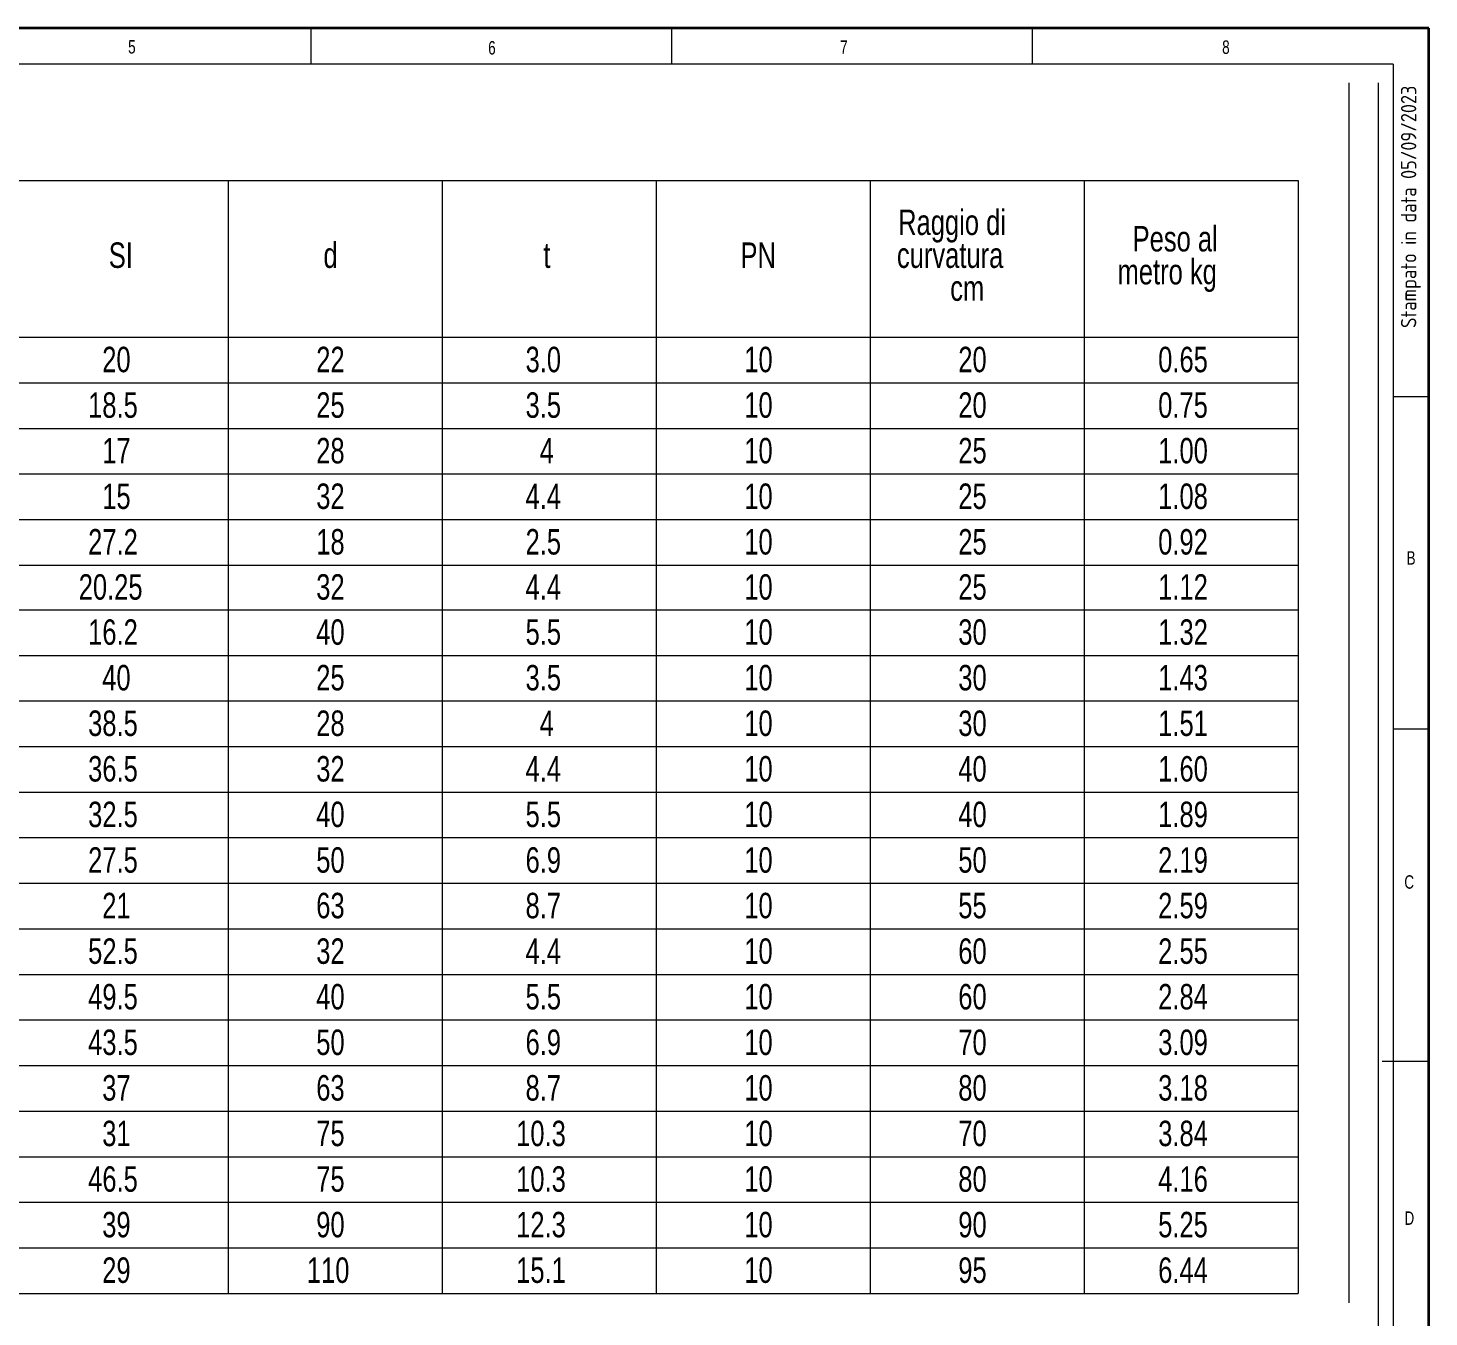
# Model space of a CAD drawing. Header units: millimetres. Extents: x 6 to 413, y 7 to 291.
# Drawn here: x 220.4 to 413.1, y 113.9 to 291.1 of the extents above; entities that cross this region are included whole.
import ezdxf

# ---------------------------------------------------------------- set-up
doc = ezdxf.new("R2010")
doc.units = ezdxf.units.MM
doc.styles.add('SLDTEXTSTYLE0', font='ISOCP3', dxfattribs={"width": 0.96})
doc.styles.add('SLDTEXTSTYLE2', font='TXT', dxfattribs={"width": 0.75})

# ---------------------------------------------------------------- blocks, each defined once
blk = doc.blocks.new('SW_TABLEANNOTATION_0')
at = {"color": 0, "linetype": 'Continuous', "lineweight": 18}
for p, q in [((88.5418761725, 0), (117.9732132639, 0)), ((117.9732132639, 0), (117.9732132639, -21.5532195459)), ((117.9732132639, 0), (147.4045503553, 0)), ((147.4045503553, 0), (147.4045503553, -21.5532195459)), ((147.4045503553, 0), (176.8358874467, 0)), ((176.8358874467, 0), (176.8358874467, -21.5532195459)), ((176.8358874467, 0), (206.2672245381, 0)), ((206.2672245381, 0), (206.2672245381, -21.5532195459)), ((206.2672245381, 0), (235.6985616296, 0)), ((235.6985616296, 0), (235.6985616296, -21.5532195459)), ((235.6985616296, 0), (265.129898721, 0)), ((265.129898721, 0), (265.129898721, -21.5532195459)), ((88.5418761725, -21.5532195459), (117.9732132639, -21.5532195459)), ((117.9732132639, -21.5532195459), (117.9732132639, -27.8198870072)), ((117.9732132639, -21.5532195459), (147.4045503553, -21.5532195459)), ((147.4045503553, -21.5532195459), (147.4045503553, -27.8198870072)), ((147.4045503553, -21.5532195459), (176.8358874467, -21.5532195459)), ((176.8358874467, -21.5532195459), (176.8358874467, -27.8198870072)), ((176.8358874467, -21.5532195459), (206.2672245381, -21.5532195459)), ((206.2672245381, -21.5532195459), (206.2672245381, -27.8198870072)), ((206.2672245381, -21.5532195459), (235.6985616296, -21.5532195459)), ((235.6985616296, -21.5532195459), (235.6985616296, -27.8198870072)), ((235.6985616296, -21.5532195459), (265.129898721, -21.5532195459)), ((265.129898721, -21.5532195459), (265.129898721, -27.8198870072)), ((88.5418761725, -27.8198870072), (117.9732132639, -27.8198870072)), ((117.9732132639, -27.8198870072), (117.9732132639, -34.0865544684)), ((117.9732132639, -27.8198870072), (147.4045503553, -27.8198870072)), ((147.4045503553, -27.8198870072), (147.4045503553, -34.0865544684)), ((147.4045503553, -27.8198870072), (176.8358874467, -27.8198870072)), ((176.8358874467, -27.8198870072), (176.8358874467, -34.0865544684)), ((176.8358874467, -27.8198870072), (206.2672245381, -27.8198870072)), ((206.2672245381, -27.8198870072), (206.2672245381, -34.0865544684)), ((206.2672245381, -27.8198870072), (235.6985616296, -27.8198870072)), ((235.6985616296, -27.8198870072), (235.6985616296, -34.0865544684)), ((235.6985616296, -27.8198870072), (265.129898721, -27.8198870072)), ((265.129898721, -27.8198870072), (265.129898721, -34.0865544684)), ((88.5418761725, -34.0865544684), (117.9732132639, -34.0865544684)), ((117.9732132639, -34.0865544684), (117.9732132639, -40.3532219296)), ((117.9732132639, -34.0865544684), (147.4045503553, -34.0865544684)), ((147.4045503553, -34.0865544684), (147.4045503553, -40.3532219296)), ((147.4045503553, -34.0865544684), (176.8358874467, -34.0865544684)), ((176.8358874467, -34.0865544684), (176.8358874467, -40.3532219296)), ((176.8358874467, -34.0865544684), (206.2672245381, -34.0865544684)), ((206.2672245381, -34.0865544684), (206.2672245381, -40.3532219296)), ((206.2672245381, -34.0865544684), (235.6985616296, -34.0865544684)), ((235.6985616296, -34.0865544684), (235.6985616296, -40.3532219296)), ((235.6985616296, -34.0865544684), (265.129898721, -34.0865544684)), ((265.129898721, -34.0865544684), (265.129898721, -40.3532219296)), ((88.5418761725, -40.3532219296), (117.9732132639, -40.3532219296)), ((117.9732132639, -40.3532219296), (117.9732132639, -46.6198893909)), ((117.9732132639, -40.3532219296), (147.4045503553, -40.3532219296)), ((147.4045503553, -40.3532219296), (147.4045503553, -46.6198893909)), ((147.4045503553, -40.3532219296), (176.8358874467, -40.3532219296)), ((176.8358874467, -40.3532219296), (176.8358874467, -46.6198893909)), ((176.8358874467, -40.3532219296), (206.2672245381, -40.3532219296)), ((206.2672245381, -40.3532219296), (206.2672245381, -46.6198893909)), ((206.2672245381, -40.3532219296), (235.6985616296, -40.3532219296)), ((235.6985616296, -40.3532219296), (235.6985616296, -46.6198893909)), ((235.6985616296, -40.3532219296), (265.129898721, -40.3532219296)), ((265.129898721, -40.3532219296), (265.129898721, -46.6198893909)), ((88.5418761725, -46.6198893909), (117.9732132639, -46.6198893909)), ((117.9732132639, -46.6198893909), (117.9732132639, -52.8865568521)), ((117.9732132639, -46.6198893909), (147.4045503553, -46.6198893909)), ((147.4045503553, -46.6198893909), (147.4045503553, -52.8865568521)), ((147.4045503553, -46.6198893909), (176.8358874467, -46.6198893909)), ((176.8358874467, -46.6198893909), (176.8358874467, -52.8865568521)), ((176.8358874467, -46.6198893909), (206.2672245381, -46.6198893909)), ((206.2672245381, -46.6198893909), (206.2672245381, -52.8865568521)), ((206.2672245381, -46.6198893909), (235.6985616296, -46.6198893909)), ((235.6985616296, -46.6198893909), (235.6985616296, -52.8865568521)), ((235.6985616296, -46.6198893909), (265.129898721, -46.6198893909)), ((265.129898721, -46.6198893909), (265.129898721, -52.8865568521)), ((88.5418761725, -52.8865568521), (117.9732132639, -52.8865568521)), ((117.9732132639, -52.8865568521), (117.9732132639, -59.0314333128)), ((117.9732132639, -52.8865568521), (147.4045503553, -52.8865568521)), ((147.4045503553, -52.8865568521), (147.4045503553, -59.0314333128)), ((147.4045503553, -52.8865568521), (176.8358874467, -52.8865568521)), ((176.8358874467, -52.8865568521), (176.8358874467, -59.0314333128)), ((176.8358874467, -52.8865568521), (206.2672245381, -52.8865568521)), ((206.2672245381, -52.8865568521), (206.2672245381, -59.0314333128)), ((206.2672245381, -52.8865568521), (235.6985616296, -52.8865568521)), ((235.6985616296, -52.8865568521), (235.6985616296, -59.0314333128)), ((235.6985616296, -52.8865568521), (265.129898721, -52.8865568521)), ((265.129898721, -52.8865568521), (265.129898721, -59.0314333128)), ((88.5418761725, -59.0314333128), (117.9732132639, -59.0314333128)), ((117.9732132639, -59.0314333128), (117.9732132639, -65.298100774)), ((117.9732132639, -59.0314333128), (147.4045503553, -59.0314333128)), ((147.4045503553, -59.0314333128), (147.4045503553, -65.298100774)), ((147.4045503553, -59.0314333128), (176.8358874467, -59.0314333128)), ((176.8358874467, -59.0314333128), (176.8358874467, -65.298100774)), ((176.8358874467, -59.0314333128), (206.2672245381, -59.0314333128)), ((206.2672245381, -59.0314333128), (206.2672245381, -65.298100774)), ((206.2672245381, -59.0314333128), (235.6985616296, -59.0314333128)), ((235.6985616296, -59.0314333128), (235.6985616296, -65.298100774)), ((235.6985616296, -59.0314333128), (265.129898721, -59.0314333128)), ((265.129898721, -59.0314333128), (265.129898721, -65.298100774)), ((88.5418761725, -65.298100774), (117.9732132639, -65.298100774)), ((117.9732132639, -65.298100774), (117.9732132639, -71.5647682352)), ((117.9732132639, -65.298100774), (147.4045503553, -65.298100774)), ((147.4045503553, -65.298100774), (147.4045503553, -71.5647682352)), ((147.4045503553, -65.298100774), (176.8358874467, -65.298100774)), ((176.8358874467, -65.298100774), (176.8358874467, -71.5647682352)), ((176.8358874467, -65.298100774), (206.2672245381, -65.298100774)), ((206.2672245381, -65.298100774), (206.2672245381, -71.5647682352)), ((206.2672245381, -65.298100774), (235.6985616296, -65.298100774)), ((235.6985616296, -65.298100774), (235.6985616296, -71.5647682352)), ((235.6985616296, -65.298100774), (265.129898721, -65.298100774)), ((265.129898721, -65.298100774), (265.129898721, -71.5647682352)), ((88.5418761725, -71.5647682352), (117.9732132639, -71.5647682352)), ((117.9732132639, -71.5647682352), (117.9732132639, -77.8314356965)), ((117.9732132639, -71.5647682352), (147.4045503553, -71.5647682352)), ((147.4045503553, -71.5647682352), (147.4045503553, -77.8314356965)), ((147.4045503553, -71.5647682352), (176.8358874467, -71.5647682352)), ((176.8358874467, -71.5647682352), (176.8358874467, -77.8314356965)), ((176.8358874467, -71.5647682352), (206.2672245381, -71.5647682352)), ((206.2672245381, -71.5647682352), (206.2672245381, -77.8314356965)), ((206.2672245381, -71.5647682352), (235.6985616296, -71.5647682352)), ((235.6985616296, -71.5647682352), (235.6985616296, -77.8314356965)), ((235.6985616296, -71.5647682352), (265.129898721, -71.5647682352)), ((265.129898721, -71.5647682352), (265.129898721, -77.8314356965)), ((88.5418761725, -77.8314356965), (117.9732132639, -77.8314356965)), ((117.9732132639, -77.8314356965), (117.9732132639, -84.0981031577)), ((117.9732132639, -77.8314356965), (147.4045503553, -77.8314356965)), ((147.4045503553, -77.8314356965), (147.4045503553, -84.0981031577)), ((147.4045503553, -77.8314356965), (176.8358874467, -77.8314356965)), ((176.8358874467, -77.8314356965), (176.8358874467, -84.0981031577)), ((176.8358874467, -77.8314356965), (206.2672245381, -77.8314356965)), ((206.2672245381, -77.8314356965), (206.2672245381, -84.0981031577)), ((206.2672245381, -77.8314356965), (235.6985616296, -77.8314356965)), ((235.6985616296, -77.8314356965), (235.6985616296, -84.0981031577)), ((235.6985616296, -77.8314356965), (265.129898721, -77.8314356965)), ((265.129898721, -77.8314356965), (265.129898721, -84.0981031577)), ((88.5418761725, -84.0981031577), (117.9732132639, -84.0981031577)), ((117.9732132639, -84.0981031577), (117.9732132639, -90.3647706189)), ((117.9732132639, -84.0981031577), (147.4045503553, -84.0981031577)), ((147.4045503553, -84.0981031577), (147.4045503553, -90.3647706189)), ((147.4045503553, -84.0981031577), (176.8358874467, -84.0981031577)), ((176.8358874467, -84.0981031577), (176.8358874467, -90.3647706189)), ((176.8358874467, -84.0981031577), (206.2672245381, -84.0981031577)), ((206.2672245381, -84.0981031577), (206.2672245381, -90.3647706189)), ((206.2672245381, -84.0981031577), (235.6985616296, -84.0981031577)), ((235.6985616296, -84.0981031577), (235.6985616296, -90.3647706189)), ((235.6985616296, -84.0981031577), (265.129898721, -84.0981031577)), ((265.129898721, -84.0981031577), (265.129898721, -90.3647706189)), ((88.5418761725, -90.3647706189), (117.9732132639, -90.3647706189)), ((117.9732132639, -90.3647706189), (117.9732132639, -96.6314380801)), ((117.9732132639, -90.3647706189), (147.4045503553, -90.3647706189)), ((147.4045503553, -90.3647706189), (147.4045503553, -96.6314380801)), ((147.4045503553, -90.3647706189), (176.8358874467, -90.3647706189)), ((176.8358874467, -90.3647706189), (176.8358874467, -96.6314380801)), ((176.8358874467, -90.3647706189), (206.2672245381, -90.3647706189)), ((206.2672245381, -90.3647706189), (206.2672245381, -96.6314380801)), ((206.2672245381, -90.3647706189), (235.6985616296, -90.3647706189)), ((235.6985616296, -90.3647706189), (235.6985616296, -96.6314380801)), ((235.6985616296, -90.3647706189), (265.129898721, -90.3647706189)), ((265.129898721, -90.3647706189), (265.129898721, -96.6314380801)), ((88.5418761725, -96.6314380801), (117.9732132639, -96.6314380801)), ((117.9732132639, -96.6314380801), (117.9732132639, -102.8981055414)), ((117.9732132639, -96.6314380801), (147.4045503553, -96.6314380801)), ((147.4045503553, -96.6314380801), (147.4045503553, -102.8981055414)), ((147.4045503553, -96.6314380801), (176.8358874467, -96.6314380801)), ((176.8358874467, -96.6314380801), (176.8358874467, -102.8981055414)), ((176.8358874467, -96.6314380801), (206.2672245381, -96.6314380801)), ((206.2672245381, -96.6314380801), (206.2672245381, -102.8981055414)), ((206.2672245381, -96.6314380801), (235.6985616296, -96.6314380801)), ((235.6985616296, -96.6314380801), (235.6985616296, -102.8981055414)), ((235.6985616296, -96.6314380801), (265.129898721, -96.6314380801)), ((265.129898721, -96.6314380801), (265.129898721, -102.8981055414)), ((88.5418761725, -102.8981055414), (117.9732132639, -102.8981055414)), ((117.9732132639, -102.8981055414), (117.9732132639, -109.1647730026)), ((117.9732132639, -102.8981055414), (147.4045503553, -102.8981055414)), ((147.4045503553, -102.8981055414), (147.4045503553, -109.1647730026)), ((147.4045503553, -102.8981055414), (176.8358874467, -102.8981055414)), ((176.8358874467, -102.8981055414), (176.8358874467, -109.1647730026)), ((176.8358874467, -102.8981055414), (206.2672245381, -102.8981055414)), ((206.2672245381, -102.8981055414), (206.2672245381, -109.1647730026)), ((206.2672245381, -102.8981055414), (235.6985616296, -102.8981055414)), ((235.6985616296, -102.8981055414), (235.6985616296, -109.1647730026)), ((235.6985616296, -102.8981055414), (265.129898721, -102.8981055414)), ((265.129898721, -102.8981055414), (265.129898721, -109.1647730026)), ((88.5418761725, -109.1647730026), (117.9732132639, -109.1647730026)), ((117.9732132639, -109.1647730026), (117.9732132639, -115.4314404638)), ((117.9732132639, -109.1647730026), (147.4045503553, -109.1647730026)), ((147.4045503553, -109.1647730026), (147.4045503553, -115.4314404638)), ((147.4045503553, -109.1647730026), (176.8358874467, -109.1647730026)), ((176.8358874467, -109.1647730026), (176.8358874467, -115.4314404638)), ((176.8358874467, -109.1647730026), (206.2672245381, -109.1647730026)), ((206.2672245381, -109.1647730026), (206.2672245381, -115.4314404638)), ((206.2672245381, -109.1647730026), (235.6985616296, -109.1647730026)), ((235.6985616296, -109.1647730026), (235.6985616296, -115.4314404638)), ((235.6985616296, -109.1647730026), (265.129898721, -109.1647730026)), ((265.129898721, -109.1647730026), (265.129898721, -115.4314404638)), ((88.5418761725, -115.4314404638), (117.9732132639, -115.4314404638)), ((117.9732132639, -115.4314404638), (117.9732132639, -121.6981079251)), ((117.9732132639, -115.4314404638), (147.4045503553, -115.4314404638)), ((147.4045503553, -115.4314404638), (147.4045503553, -121.6981079251)), ((147.4045503553, -115.4314404638), (176.8358874467, -115.4314404638)), ((176.8358874467, -115.4314404638), (176.8358874467, -121.6981079251)), ((176.8358874467, -115.4314404638), (206.2672245381, -115.4314404638)), ((206.2672245381, -115.4314404638), (206.2672245381, -121.6981079251)), ((206.2672245381, -115.4314404638), (235.6985616296, -115.4314404638)), ((235.6985616296, -115.4314404638), (235.6985616296, -121.6981079251)), ((235.6985616296, -115.4314404638), (265.129898721, -115.4314404638)), ((265.129898721, -115.4314404638), (265.129898721, -121.6981079251)), ((88.5418761725, -121.6981079251), (117.9732132639, -121.6981079251)), ((117.9732132639, -121.6981079251), (117.9732132639, -127.9647753863)), ((117.9732132639, -121.6981079251), (147.4045503553, -121.6981079251)), ((147.4045503553, -121.6981079251), (147.4045503553, -127.9647753863)), ((147.4045503553, -121.6981079251), (176.8358874467, -121.6981079251)), ((176.8358874467, -121.6981079251), (176.8358874467, -127.9647753863)), ((176.8358874467, -121.6981079251), (206.2672245381, -121.6981079251)), ((206.2672245381, -121.6981079251), (206.2672245381, -127.9647753863)), ((206.2672245381, -121.6981079251), (235.6985616296, -121.6981079251)), ((235.6985616296, -121.6981079251), (235.6985616296, -127.9647753863)), ((235.6985616296, -121.6981079251), (265.129898721, -121.6981079251)), ((265.129898721, -121.6981079251), (265.129898721, -127.9647753863)), ((88.5418761725, -127.9647753863), (117.9732132639, -127.9647753863)), ((117.9732132639, -127.9647753863), (117.9732132639, -134.2314428475)), ((117.9732132639, -127.9647753863), (147.4045503553, -127.9647753863)), ((147.4045503553, -127.9647753863), (147.4045503553, -134.2314428475)), ((147.4045503553, -127.9647753863), (176.8358874467, -127.9647753863)), ((176.8358874467, -127.9647753863), (176.8358874467, -134.2314428475)), ((176.8358874467, -127.9647753863), (206.2672245381, -127.9647753863)), ((206.2672245381, -127.9647753863), (206.2672245381, -134.2314428475)), ((206.2672245381, -127.9647753863), (235.6985616296, -127.9647753863)), ((235.6985616296, -127.9647753863), (235.6985616296, -134.2314428475)), ((235.6985616296, -127.9647753863), (265.129898721, -127.9647753863)), ((265.129898721, -127.9647753863), (265.129898721, -134.2314428475)), ((88.5418761725, -134.2314428475), (117.9732132639, -134.2314428475)), ((117.9732132639, -134.2314428475), (117.9732132639, -140.4981103088)), ((117.9732132639, -134.2314428475), (147.4045503553, -134.2314428475)), ((147.4045503553, -134.2314428475), (147.4045503553, -140.4981103088)), ((147.4045503553, -134.2314428475), (176.8358874467, -134.2314428475)), ((176.8358874467, -134.2314428475), (176.8358874467, -140.4981103088)), ((176.8358874467, -134.2314428475), (206.2672245381, -134.2314428475)), ((206.2672245381, -134.2314428475), (206.2672245381, -140.4981103088)), ((206.2672245381, -134.2314428475), (235.6985616296, -134.2314428475)), ((235.6985616296, -134.2314428475), (235.6985616296, -140.4981103088)), ((235.6985616296, -134.2314428475), (265.129898721, -134.2314428475)), ((265.129898721, -134.2314428475), (265.129898721, -140.4981103088)), ((88.5418761725, -140.4981103088), (117.9732132639, -140.4981103088)), ((117.9732132639, -140.4981103088), (117.9732132639, -146.76477777)), ((117.9732132639, -140.4981103088), (147.4045503553, -140.4981103088)), ((147.4045503553, -140.4981103088), (147.4045503553, -146.76477777)), ((147.4045503553, -140.4981103088), (176.8358874467, -140.4981103088)), ((176.8358874467, -140.4981103088), (176.8358874467, -146.76477777)), ((176.8358874467, -140.4981103088), (206.2672245381, -140.4981103088)), ((206.2672245381, -140.4981103088), (206.2672245381, -146.76477777)), ((206.2672245381, -140.4981103088), (235.6985616296, -140.4981103088)), ((235.6985616296, -140.4981103088), (235.6985616296, -146.76477777)), ((235.6985616296, -140.4981103088), (265.129898721, -140.4981103088)), ((265.129898721, -140.4981103088), (265.129898721, -146.76477777)), ((88.5418761725, -146.76477777), (117.9732132639, -146.76477777)), ((117.9732132639, -146.76477777), (117.9732132639, -153.0314452312)), ((117.9732132639, -146.76477777), (147.4045503553, -146.76477777)), ((147.4045503553, -146.76477777), (147.4045503553, -153.0314452312)), ((147.4045503553, -146.76477777), (176.8358874467, -146.76477777)), ((176.8358874467, -146.76477777), (176.8358874467, -153.0314452312)), ((176.8358874467, -146.76477777), (206.2672245381, -146.76477777)), ((206.2672245381, -146.76477777), (206.2672245381, -153.0314452312)), ((206.2672245381, -146.76477777), (235.6985616296, -146.76477777)), ((235.6985616296, -146.76477777), (235.6985616296, -153.0314452312)), ((235.6985616296, -146.76477777), (265.129898721, -146.76477777)), ((265.129898721, -146.76477777), (265.129898721, -153.0314452312)), ((88.5418761725, -153.0314452312), (117.9732132639, -153.0314452312)), ((117.9732132639, -153.0314452312), (147.4045503553, -153.0314452312)), ((147.4045503553, -153.0314452312), (176.8358874467, -153.0314452312)), ((176.8358874467, -153.0314452312), (206.2672245381, -153.0314452312)), ((206.2672245381, -153.0314452312), (235.6985616296, -153.0314452312)), ((235.6985616296, -153.0314452312), (265.129898721, -153.0314452312))]:
    blk.add_line(p, q, dxfattribs=at)
at = {"color": 0, "linetype": 'Continuous', "lineweight": 0, "char_height": 3.5, "attachment_point": 1, "style": 'SLDTEXTSTYLE2'}
for s, insert in [('Raggio di', (210.1231708123, -4.0020256514)), ('Peso al', (242.3739519566, -6.2648726838)), ('SI', (101.5683085727, -8.527719949)), ('d', (131.0895762674, -8.527719949)), ('t', (161.3302883227, -8.527719949)), ('PN', (188.4453060304, -8.527719949)), ('curvatura', (209.9578927203, -8.5277201818)), ('metro kg', (240.3006882071, -10.7905672142)), ('cm', (217.2860179028, -13.0534147123)), ('20', (100.6714335247, -22.8708627323)), ('22', (130.1027706161, -22.8708627323)), ('3.0', (158.8875800838, -22.8708627323)), ('10', (188.9654447989, -22.8708627323)), ('20', (218.3967818903, -22.8708627323)), ('0.65', (245.8885356448, -22.8708627323)), ('18.5', (98.7318501878, -29.1375301935)), ('25', (130.1027706161, -29.1375301935)), ('3.5', (158.8875800838, -29.1375301935)), ('10', (188.9654447989, -29.1375301935)), ('20', (218.3967818903, -29.1375301935)), ('0.75', (245.8885356448, -29.1375301935)), ('17', (100.6714335247, -35.4041976547)), ('28', (130.1027706161, -35.4041976547)), ('4', (160.8271633043, -35.4041976547)), ('10', (188.9654447989, -35.4041976547)), ('25', (218.3967818903, -35.4041976547)), ('1.00', (245.8885356448, -35.4041976547)), ('15', (100.6714335247, -41.670865116)), ('32', (130.1027706161, -41.670865116)), ('4.4', (158.8875800838, -41.670865116)), ('10', (188.9654447989, -41.670865116)), ('25', (218.3967818903, -41.670865116)), ('1.08', (245.8885356448, -41.670865116)), ('27.2', (98.7318501878, -47.9375325772)), ('18', (130.1027706161, -47.9375325772)), ('2.5', (158.8875800838, -47.9375325772)), ('10', (188.9654447989, -47.9375325772)), ('25', (218.3967818903, -47.9375325772)), ('0.92', (245.8885356448, -47.9375325772)), ('20.25', (97.4387944746, -54.1433045382)), ('32', (130.1027706161, -54.1433045382)), ('4.4', (158.8875800838, -54.1433045382)), ('10', (188.9654447989, -54.1433045382)), ('25', (218.3967818903, -54.1433045382)), ('1.12', (245.8885356448, -54.1433045382)), ('16.2', (98.7318501878, -60.3490764991)), ('40', (130.1027706161, -60.3490764991)), ('5.5', (158.8875800838, -60.3490764991)), ('10', (188.9654447989, -60.3490764991)), ('30', (218.3967818903, -60.3490764991)), ('1.32', (245.8885356448, -60.3490764991)), ('40', (100.6714335247, -66.6157439603)), ('25', (130.1027706161, -66.6157439603)), ('3.5', (158.8875800838, -66.6157439603)), ('10', (188.9654447989, -66.6157439603)), ('30', (218.3967818903, -66.6157439603)), ('1.43', (245.8885356448, -66.6157439603)), ('38.5', (98.7318501878, -72.8824114216)), ('28', (130.1027706161, -72.8824114216)), ('4', (160.8271633043, -72.8824114216)), ('10', (188.9654447989, -72.8824114216)), ('30', (218.3967818903, -72.8824114216)), ('1.51', (245.8885356448, -72.8824114216)), ('36.5', (98.7318501878, -79.1490788828)), ('32', (130.1027706161, -79.1490788828)), ('4.4', (158.8875800838, -79.1490788828)), ('10', (188.9654447989, -79.1490788828)), ('40', (218.3967818903, -79.1490788828)), ('1.60', (245.8885356448, -79.1490788828)), ('32.5', (98.7318501878, -85.415746344)), ('40', (130.1027706161, -85.415746344)), ('5.5', (158.8875800838, -85.415746344)), ('10', (188.9654447989, -85.415746344)), ('40', (218.3967818903, -85.415746344)), ('1.89', (245.8885356448, -85.415746344)), ('27.5', (98.7318501878, -91.6824138053)), ('50', (130.1027706161, -91.6824138053)), ('6.9', (158.8875800838, -91.6824138053)), ('10', (188.9654447989, -91.6824138053)), ('50', (218.3967818903, -91.6824138053)), ('2.19', (245.8885356448, -91.6824138053)), ('21', (100.6714335247, -97.9490812665)), ('63', (130.1027706161, -97.9490812665)), ('8.7', (158.8875800838, -97.9490812665)), ('10', (188.9654447989, -97.9490812665)), ('55', (218.3967818903, -97.9490812665)), ('2.59', (245.8885356448, -97.9490812665)), ('52.5', (98.7318501878, -104.2157487277)), ('32', (130.1027706161, -104.2157487277)), ('4.4', (158.8875800838, -104.2157487277)), ('10', (188.9654447989, -104.2157487277)), ('60', (218.3967818903, -104.2157487277)), ('2.55', (245.8885356448, -104.2157487277)), ('49.5', (98.7318501878, -110.482416189)), ('40', (130.1027706161, -110.482416189)), ('5.5', (158.8875800838, -110.482416189)), ('10', (188.9654447989, -110.482416189)), ('60', (218.3967818903, -110.482416189)), ('2.84', (245.8885356448, -110.482416189)), ('43.5', (98.7318501878, -116.7490836502)), ('50', (130.1027706161, -116.7490836502)), ('6.9', (158.8875800838, -116.7490836502)), ('10', (188.9654447989, -116.7490836502)), ('70', (218.3967818903, -116.7490836502)), ('3.09', (245.8885356448, -116.7490836502)), ('37', (100.6714335247, -123.0157511114)), ('63', (130.1027706161, -123.0157511114)), ('8.7', (158.8875800838, -123.0157511114)), ('10', (188.9654447989, -123.0157511114)), ('80', (218.3967818903, -123.0157511114)), ('3.18', (245.8885356448, -123.0157511114)), ('31', (100.6714335247, -129.2824185727)), ('75', (130.1027706161, -129.2824185727)), ('10.3', (157.5945243706, -129.2824185727)), ('10', (188.9654447989, -129.2824185727)), ('70', (218.3967818903, -129.2824185727)), ('3.84', (245.8885356448, -129.2824185727)), ('46.5', (98.7318501878, -135.5490860339)), ('75', (130.1027706161, -135.5490860339)), ('10.3', (157.5945243706, -135.5490860339)), ('10', (188.9654447989, -135.5490860339)), ('80', (218.3967818903, -135.5490860339)), ('4.16', (245.8885356448, -135.5490860339)), ('39', (100.6714335247, -141.8157534951)), ('90', (130.1027706161, -141.8157534951)), ('12.3', (157.5945243706, -141.8157534951)), ('10', (188.9654447989, -141.8157534951)), ('90', (218.3967818903, -141.8157534951)), ('5.25', (245.8885356448, -141.8157534951)), ('29', (100.6714335247, -148.0824209564)), ('110', (128.8097151358, -148.0824209564)), ('15.1', (157.5945243706, -148.0824209564)), ('10', (188.9654447989, -148.0824209564)), ('95', (218.3967818903, -148.0824209564)), ('6.44', (245.8885356448, -148.0824209564))]:
    blk.add_mtext(s, dxfattribs=dict(at, insert=insert))

msp = doc.modelspace()

# ---------------------------------------------------------------- linework, layer by layer
at = {"color": 7, "linetype": 'Continuous', "lineweight": 35}
for p, q in [((413.0639869005, 291.1062131717), (6.2733619838, 291.1062131717)), ((413.0639869005, 7.1062131717), (413.0639869005, 291.1062131717))]:
    msp.add_line(p, q, dxfattribs=at)
at = {"color": 7, "linetype": 'Continuous', "lineweight": 18}
for p, q in [((259.2972533125, 291.1062131717), (259.2972533125, 286.1523380588)), ((308.8972533125, 291.1062131717), (308.8972533125, 286.1523380588)), ((358.4972533125, 291.1062131717), (358.4972533125, 286.1523380588)), ((408.1445930387, 286.1523380588), (11.2972533125, 286.1523380588)), ((408.1445930387, 286.1523380588), (408.1445930387, 39.6951229249)), ((402.0660452797, 115.8303096483), (402.0660452797, 283.5787745213)), ((406.1006786879, 87.4616518222), (406.1006786879, 283.5787745213)), ((408.1445930387, 240.4523380588), (413.0639869005, 240.4523380588)), ((408.1445930387, 194.7523380588), (413.0639869005, 194.7523380588)), ((406.6344762361, 149.0523380588), (413.0639869005, 149.0523380588))]:
    msp.add_line(p, q, dxfattribs=at)

# ---------------------------------------------------------------- block references
at = {"color": 7, "linetype": 'Continuous', "lineweight": 0}
msp.add_blockref('SW_TABLEANNOTATION_0', (129.9361465587, 270.1508430731), dxfattribs=at)

# ---------------------------------------------------------------- texts
at = {"color": 7, "linetype": 'Continuous', "lineweight": 0, "char_height": 1.8520833333, "attachment_point": 1, "style": 'SLDTEXTSTYLE2'}
for s, insert in [('5', (234.1671278242, 289.4500652867)), ('6', (283.6837745976, 289.3152235377)), ('7', (332.0837016212, 289.3999658024)), ('8', (384.6227391889, 289.3999658024)), ('B', (409.9820915847, 219.1716462088)), ('C', (409.6706773203, 174.6166131295)), ('D', (409.6943888108, 128.4005845487))]:
    msp.add_mtext(s, dxfattribs=dict(at, insert=insert))
at = {"color": 7, "linetype": 'Continuous', "lineweight": 0, "insert": (409.2094914141, 283.1859880116), "char_height": 2.1166666667, "attachment_point": 3, "rotation": 90.0000000000002, "style": 'SLDTEXTSTYLE0'}
msp.add_mtext('Stampato in data 05/09/2023', dxfattribs=at)

doc.saveas('drawing.dxf')
